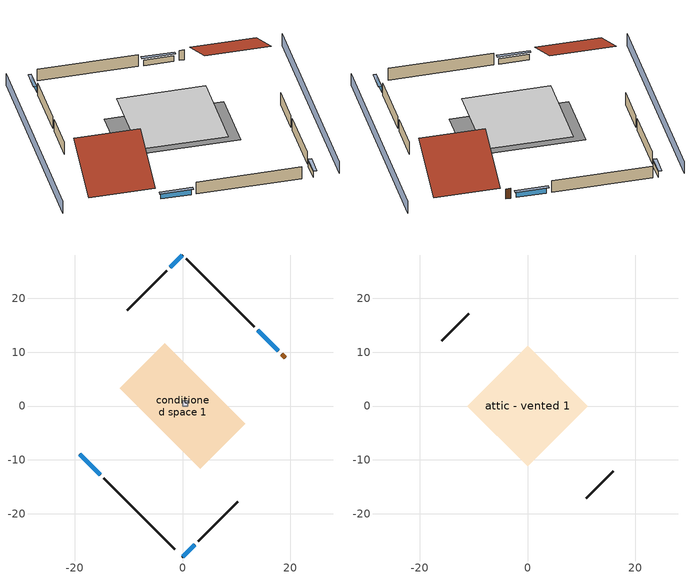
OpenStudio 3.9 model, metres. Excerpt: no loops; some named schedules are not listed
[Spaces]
conditioned space 1
 floor foundation (Slab1 construction): -11.64,3.32 -3.32,11.64 11.64,-3.32 3.32,-11.64 z0
 wall outside (Wall1 construction): -14.59,-13.44 -1.42,-26.6 z0:2.44
 wall outside (Wall2 construction): -2.94,25.09 -10.25,17.77 z0:2.44
 wall outside (Wall3 construction): 13.28,14.74 0.66,27.37 z0:2.44
 wall outside (Wall4 construction): 2.94,-25.09 10.25,-17.77 z0:2.44
 wall outside (AdiabaticWallConstruction): -19.03,-9 -15.24,-12.78 / 17.72,10.3 13.94,14.08 z0:1.16; 0,28.02 -2.28,25.74 / 0,-28.02 2.28,-25.74 z0:1.07
 wall outside (AdiabaticWallConstruction 1): 19.03,9 18.38,9.64 z0:2.03
 window (WindowConstruction): -19.03,-9 -15.24,-12.78 z0:1.16
 window (WindowConstruction 1): 0,28.02 -2.28,25.74 z0:1.07
 window (WindowConstruction 2): 17.72,10.3 13.94,14.08 z0:1.16
 window (WindowConstruction 3): 0,-28.02 2.28,-25.74 z0:1.07
 door (Door): 19.03,9 18.38,9.64 z0:2.03
central ac and furnace airloop ret air space
 floor adiabatic (AdiabaticConst): 0,0 0,1 1,1 1,0 z0
 wall adiabatic (AdiabaticConst): 0,1 0,0 1,0 1,1 0,1 z0:1
 ceiling adiabatic (AdiabaticConst): 1,0 1,1 0,1 0,0 z1
attic - vented 1
 floor to conditioned space 1 (Floor1 construction Reversed): -11.15,0 0,11.15 11.15,0 0,-11.15 z2.44
 wall outside (Wall5 construction): -10.91,17.11 -15.92,12.1 z0:2.44
 wall outside (Wall6 construction): 10.91,-17.11 15.92,-12.1 z0:2.44
 roof outside (Roof1 construction): -19.68,-8.34,2.44 -12.23,-0.88,7.71 -20.56,7.46,7.71 -28.02,0,2.44
 roof outside (Roof2 construction): 19.68,8.34,2.44 12.23,0.88,7.71 20.56,-7.46,7.71 28.02,0,2.44
shading: 3.23,-31.26 31.26,-3.23 / -3.23,31.26 -31.26,3.23 z0:2.44; -15.03,-12.99 -19.24,-8.78 -19.67,-9.21 -15.46,-13.43 z1.46; -2.49,25.53 0.22,28.24 -0.22,28.67 -2.92,25.96 z1.37; 13.73,14.3 17.94,10.08 18.37,10.51 14.16,14.73 z1.46; 2.49,-25.53 -0.22,-28.24 0.22,-28.67 2.92,-25.96 z1.37
[Site]
Portland Intl Arpt_OR: Latitude {deg}=45.59; Longitude {deg}=-122.6; Time Zone {hr}=-8; Elevation {m}=33; Terrain=Suburbs; Keep Site Location Information=Yes
[Site:GroundTemperature:Shallow]
10.2558, 8.96328, 8.85977, 9.47314, 11.9355, 14.3863, 16.5111, 17.8571, 17.9714, 16.8767, 14.8061, 12.4304
[Site:WaterMainsTemperature]
Calculation Method=Schedule; Temperature Schedule=mains temperature schedule
[Building]
Building 1
[Material] Roughness=Rough
Name | Thickness {m} | Conductivity {W/m-K} | Density {kg/m3} | Specific Heat {J/kg-K} | Thermal Absorptance | Solar Absorptance | Visible Absorptance
slate or tile shingles | 0.01905 | 0.840978 | 1899.972 | 799.717 | 0.9 | 0.75 | 0.75
roof rigid ins | 0.00329814 | 0.029427 | 32.04 | 1214.23 | 0.9 | 0.7 | 0.7
osb sheathing 0.5 in. | 0.0127 | 0.115458 | 512.64 | 1214.23 | 0.9 | 0.6 | 0.6
composite shingle siding | 0.00635 | 0.162714 | 1121.4 | 1465.45 | 0.9 | 0.7 | 0.7
wall rigid ins | 0.051816 | 0.029427 | 32.04 | 1214.23 | 0.9 | 0.7 | 0.7
osb sheathing 0.5 in. 1 | 0.0127 | 0.115458 | 512.64 | 1214.23 | 0.9 | 0.7 | 0.7
wall stud and cavity | 0.1397 | 0.207325 | 139.0536 | 1170.24 | 0.9 | 0.7 | 0.7
gypsum board | 0.0127 | 0.160291 | 801 | 837.4 | 0.9 | 0.6 | 0.6
wall stud and cavity 1 | 0.1397 | 0.348479 | 139.0536 | 1170.24 | 0.9 | 0.6 | 0.6
ceiling loosefill ins | 0.254 | 0.0480833 | 16.02 | 1046.75 | 0.9 | 0.7 | 0.7
ceiling stud and cavity | 0.1397 | 0.104117 | 65.682 | 1177.47 | 0.9 | 0.7 | 0.7
exterior vertical ins | 0.051816 | 0.029427 | 32.04 | 1214.23
concrete 4.0 in. | 0.1016 | 1.803125 | 2242.8 | 837.4 | 0.9 | 0.7 | 0.7
floor covering | 0.0127 | 0.0450781 | 54.468 | 1339.84 | 0.9 | 0.9 | 0.9
wood siding; wood siding 1 | 0.0254 | 0.102417 | 544.68 | 1172.36
wall rigid ins 1 | 0.512978 | 0.029427 | 32.04 | 1214.23 | 0.9 | 0.7 | 0.7
wall stud and cavity 2 | 0.0889 | 0.380278 | 52.3479 | 1209.89 | 0.9 | 0.7 | 0.7
door material | 0.04445 | 0.0612267 | 512.64 | 1214.23 | 0.9 | 0.7 | 0.7
wall stud and cavity 3 | 0.0889 | 0.391764 | 83.0341 | 1211.67 | 0.9 | 0.7 | 0.7
furniture material conditioned space 1 | 0.1524 | 0.115458 | 640.8 | 1214.23 | 0.9 | 0.6 | 0.6
[Construction]
Roof1 construction; Roof2 construction: slate or tile shingles, roof rigid ins, osb sheathing 0.5 in.
Wall1 construction; Wall2 construction; Wall3 construction; Wall4 construction: composite shingle siding, wall rigid ins, osb sheathing 0.5 in. 1, wall stud and cavity, gypsum board
Wall5 construction; Wall6 construction: composite shingle siding, osb sheathing 0.5 in. 1, wall stud and cavity 1
Floor1 construction Reversed: gypsum board, ceiling stud and cavity, ceiling loosefill ins
Slab1 construction: concrete 4.0 in., floor covering
WindowConstruction; WindowConstruction 1; WindowConstruction 2; WindowConstruction 3: WindowMaterial
AdiabaticWallConstruction: wood siding, wall rigid ins 1, wall stud and cavity 2, gypsum board
Door: door material
AdiabaticWallConstruction 1: wood siding 1, wall rigid ins 1, wall stud and cavity 2, gypsum board
PartitionWallConstruction: gypsum board, wall stud and cavity 3, gypsum board
furniture construction conditioned space 1: furniture material conditioned space 1
AdiabaticConst: Adiabatic
[WindowMaterial:SimpleGlazingSystem]
WindowMaterial: U-Factor {W/m2-K}=1.93052; Solar Heat Gain Coefficient=0.49
[Material:NoMass]
Adiabatic: Roughness=Rough; Thermal Resistance {m2-K/W}=176.1
[ThermalZone] Multiplier=1; Use Ideal Air Loads=No
Name | Volume {m3} | Thermostat
conditioned space | 606.66 | conditioned space temperature setpoint
attic - vented | 292.499
central ac and furnace airloop ret air zone | 1
[Sizing:Zone] Zone Cooling Design Supply Air Temperature Input Method=SupplyAirTemperature; Zone Cooling Design Supply Air Temperature {C}=14; Zone Cooling Design Supply Air Temperature Difference {deltaC}=11.11; Zone Heating Design Supply Air Temperature Input Method=SupplyAirTemperature; Zone Heating Design Supply Air Temperature {C}=40; Zone Heating Design Supply Air Temperature Difference {deltaC}=11.11; Zone Cooling Design Supply Air Humidity Ratio {kg-H2O/kg-air}=0.0085; Zone Heating Design Supply Air Humidity Ratio {kg-H2O/kg-air}=0.008; Cooling Design Air Flow Method=DesignDay; Heating Design Air Flow Method=DesignDay; Account for Dedicated Outdoor Air System=No; Dedicated Outdoor Air System Control Strategy=NeutralSupplyAir; Dedicated Outdoor Air Low Setpoint Temperature for Design {C}=autosize; Dedicated Outdoor Air High Setpoint Temperature for Design {C}=autosize; Zone Load Sizing Method=Sensible Load Only No Latent Load; Zone Latent Cooling Design Supply Air Humidity Ratio Input Method=HumidityRatioDifference; Zone Cooling Design Supply Air Humidity Ratio Difference {kgWater/kgDryAir}=0.005; Zone Latent Heating Design Supply Air Humidity Ratio Input Method=HumidityRatioDifference; Zone Humidification Design Supply Air Humidity Ratio Difference {kgWater/kgDryAir}=0.005; Sizing Option=Coincident
attic - vented; central ac and furnace airloop ret air zone
[Space]
Name | Thermal Zone | Volume {m3}
conditioned space 1 | conditioned space | 606.66
attic - vented 1 | attic - vented | 292.499
central ac and furnace airloop ret air space | central ac and furnace airloop ret air zone
[ThermostatSetpoint:DualSetpoint]
conditioned space temperature setpoint: Heating Setpoint Temperature Schedule=heating setpoint; Cooling Setpoint Temperature Schedule=cooling setpoint; Temperature Difference Between Cutout And Setpoint {deltaC}=0
[Foundation:Kiva]
Foundation Kiva 1: Initial Indoor Air Temperature {C}=22.2222; Exterior Vertical Insulation Material=exterior vertical ins; Exterior Vertical Insulation Depth {m}=0.6096; Wall Height Above Grade {m}=0.1016; Wall Depth Below Slab {m}=0.2032
[Foundation:Kiva:Settings]
Soil Conductivity {W/m-K}=1.3848; Soil Density {kg/m3}=1842.3; Soil Specific Heat {J/kg-K}=418.7; Ground Solar Absorptivity=0.9; Ground Thermal Absorptivity=0.9; Ground Surface Roughness {m}=0.03; Far-Field Width {m}=40; Deep-Ground Boundary Condition=ZeroFlux; Deep-Ground Depth {m}=40; Minimum Cell Dimension {m}=0.2; Maximum Cell Growth Coefficient=3; Simulation Timestep=Timestep
[SurfaceProperty:ExposedFoundationPerimeter]
Slab1: Exposed Perimeter Calculation Method=TotalExposedPerimeter; Total Exposed Perimeter {m}=65.8368
[SurfaceProperty:IncidentSolarMultiplier] Incident Solar Multiplier=1; Incident Solar Multiplier Schedule=trans schedule winter=0.85 summer=0.7
Window1; Window2; Window3; Window4
[InternalMass:Definition] Design Level Calculation Method=SurfaceArea
Name | Construction | Surface Area {m2}
partition wall mass | PartitionWallConstruction | 248.794
furniture mass conditioned space 1 | furniture construction conditioned space 1 | 99.51774
[InternalMass] Space or SpaceType=conditioned space 1; Multiplier=1
Name | Internal Mass Definition
partition wall mass | partition wall mass
furniture mass conditioned space 1 | furniture mass conditioned space 1
[Fan:SystemModel]
central ac and furnace supply fan: Availability Schedule=Always On Discrete; Design Maximum Air Flow Rate {m3/s}=0.376614; Speed Control Method=Discrete; Electric Power Minimum Flow Rate Fraction=0.2; Design Pressure Rise {Pa}=500; Motor Efficiency=1; Motor In Air Stream Fraction=1; Design Electric Power Consumption {W}=autosize; Design Power Sizing Method=PowerPerFlow; Electric Power Per Unit Flow Rate {W/(m3/s)}=794.58; Electric Power Per Unit Flow Rate Per Unit Pressure {W-s/m3-Pa}=1.66667; Fan Total Efficiency=0.7; Motor Loss Radiative Fraction=0; Speed Flow Fraction 1=0.74311; Speed Electric Power Fraction 1=0.41035; Speed Flow Fraction 2=1; Speed Electric Power Fraction 2=1
[EnergyManagementSystem:Sensor]
Name | Output Variable or Output Meter Index Key | Output Variable or Output Meter
central_ac_and_furnace_supply_fan_s; central_ac_and_furnace_supply_fan_s_1 | central ac and furnace supply fan | Fan Electricity Energy
water_heater_T_set | water heater setpoint | Schedule Value
out_pb_s |  | Site Outdoor Air Barometric Pressure
out_wt_s |  | Site Outdoor Air Humidity Ratio
site_vw_s |  | Site Wind Speed
cool_season | cooling season schedule | Schedule Value
central_ac_and_furnace_airloop_Fan_RTF_s | central ac and furnace supply fan | Fan Runtime Fraction Speed 1
central_ac_and_furnace_airloop_Fan_RTF_s_1 | central ac and furnace supply fan | Fan Runtime Fraction Speed 2
central_ac_and_furnace_airloop_AH_MFR_s | Node 5 | System Node Mass Flow Rate
central_ac_and_furnace_airloop_AH_VFR_s | Node 5 | System Node Current Density Volume Flow Rate
central_ac_and_furnace_airloop_AH_Tout_s | Node 5 | System Node Temperature
central_ac_and_furnace_airloop_AH_Wout_s | Node 5 | System Node Humidity Ratio
central_ac_and_furnace_airloop_RA_T_s | Node 8 | System Node Temperature
central_ac_and_furnace_airloop_Ra_W_s | Node 8 | System Node Humidity Ratio
central_ac_and_furnace_airloop_0_DZ_T_s | attic - vented | Zone Air Temperature
central_ac_and_furnace_airloop_0_DZ_W_s | attic - vented | Zone Mean Air Humidity Ratio
natural_vent_s | natural vent schedule | Schedule Value
htg_sp_s | heating setpoint | Schedule Value
clg_sp_s | cooling setpoint | Schedule Value
mech_vent_range_fan_0_sch_s | mech vent range fan 0 schedule | Schedule Value
mech_vent_bath_fan_0_sch_s | mech vent bath fan 0 schedule | Schedule Value
clothes_dryer_exhaust_0_sch_s | clothes_dryer | Schedule Value
htg_load_cond |  | Heating:EnergyTransfer:Zone:CONDITIONED SPACE
clg_load_cond |  | Cooling:EnergyTransfer:Zone:CONDITIONED SPACE
htg_load_duct |  | Heating:EnergyTransfer:Zone:CENTRAL AC AND FURNACE AIRLOOP RET AIR ZONE
clg_load_duct |  | Cooling:EnergyTransfer:Zone:CENTRAL AC AND FURNACE AIRLOOP RET AIR ZONE
s_conv | Floor1 | Surface Inside Face Convection Heat Gain Energy
s_ig | Floor1 | Surface Inside Face Internal Gains Radiation Heat Gain Energy
s_sol | Floor1 | Surface Inside Face Solar Radiation Heat Gain Energy
s_lgt | Floor1 | Surface Inside Face Lights Radiation Heat Gain Energy
s_surf | Floor1 | Surface Inside Face Net Surface Thermal Radiation Heat Gain Energy
s_conv_1 | Slab1 | Surface Inside Face Convection Heat Gain Energy
s_ig_1 | Slab1 | Surface Inside Face Internal Gains Radiation Heat Gain Energy
s_sol_1 | Slab1 | Surface Inside Face Solar Radiation Heat Gain Energy
s_lgt_1 | Slab1 | Surface Inside Face Lights Radiation Heat Gain Energy
s_surf_1 | Slab1 | Surface Inside Face Net Surface Thermal Radiation Heat Gain Energy
ss_sol | Door1 | Surface Inside Face Solar Radiation Heat Gain Energy
ss_lgt | Door1 | Surface Inside Face Lights Radiation Heat Gain Energy
ss_conv | Door1 | Surface Inside Face Convection Heat Gain Energy
ss_ig | Door1 | Surface Inside Face Internal Gains Radiation Heat Gain Energy
ss_surf | Door1 | Surface Inside Face Net Surface Thermal Radiation Heat Gain Energy
ss_conv_1 | Window1 | Surface Inside Face Convection Heat Gain Energy
ss_ig_1 | Window1 | Surface Inside Face Internal Gains Radiation Heat Gain Energy
ss_surf_1 | Window1 | Surface Inside Face Net Surface Thermal Radiation Heat Gain Energy
ss_trans_in | Window1 | Surface Window Transmitted Solar Radiation Rate
ss_back_out | Window1 | Surface Window Shortwave from Zone Back Out Window Heat Transfer Rate
ss_trans_out | Window1 | Surface Inside Face Initial Transmitted Diffuse Transmitted Out Window Solar Radiation Rate
ss_conv_2 | Window2 | Surface Inside Face Convection Heat Gain Energy
ss_ig_2 | Window2 | Surface Inside Face Internal Gains Radiation Heat Gain Energy
ss_surf_2 | Window2 | Surface Inside Face Net Surface Thermal Radiation Heat Gain Energy
ss_trans_in_1 | Window2 | Surface Window Transmitted Solar Radiation Rate
ss_back_out_1 | Window2 | Surface Window Shortwave from Zone Back Out Window Heat Transfer Rate
ss_trans_out_1 | Window2 | Surface Inside Face Initial Transmitted Diffuse Transmitted Out Window Solar Radiation Rate
ss_conv_3 | Window3 | Surface Inside Face Convection Heat Gain Energy
ss_ig_3 | Window3 | Surface Inside Face Internal Gains Radiation Heat Gain Energy
ss_surf_3 | Window3 | Surface Inside Face Net Surface Thermal Radiation Heat Gain Energy
ss_trans_in_2 | Window3 | Surface Window Transmitted Solar Radiation Rate
ss_back_out_2 | Window3 | Surface Window Shortwave from Zone Back Out Window Heat Transfer Rate
ss_trans_out_2 | Window3 | Surface Inside Face Initial Transmitted Diffuse Transmitted Out Window Solar Radiation Rate
ss_conv_4 | Window4 | Surface Inside Face Convection Heat Gain Energy
ss_ig_4 | Window4 | Surface Inside Face Internal Gains Radiation Heat Gain Energy
ss_surf_4 | Window4 | Surface Inside Face Net Surface Thermal Radiation Heat Gain Energy
ss_trans_in_3 | Window4 | Surface Window Transmitted Solar Radiation Rate
ss_back_out_3 | Window4 | Surface Window Shortwave from Zone Back Out Window Heat Transfer Rate
ss_trans_out_3 | Window4 | Surface Inside Face Initial Transmitted Diffuse Transmitted Out Window Solar Radiation Rate
s_conv_2 | Wall1 | Surface Inside Face Convection Heat Gain Energy
s_ig_2 | Wall1 | Surface Inside Face Internal Gains Radiation Heat Gain Energy
s_sol_2 | Wall1 | Surface Inside Face Solar Radiation Heat Gain Energy
s_lgt_2 | Wall1 | Surface Inside Face Lights Radiation Heat Gain Energy
s_surf_2 | Wall1 | Surface Inside Face Net Surface Thermal Radiation Heat Gain Energy
s_conv_3 | Wall2 | Surface Inside Face Convection Heat Gain Energy
s_ig_3 | Wall2 | Surface Inside Face Internal Gains Radiation Heat Gain Energy
s_sol_3 | Wall2 | Surface Inside Face Solar Radiation Heat Gain Energy
s_lgt_3 | Wall2 | Surface Inside Face Lights Radiation Heat Gain Energy
s_surf_3 | Wall2 | Surface Inside Face Net Surface Thermal Radiation Heat Gain Energy
s_conv_4 | Wall3 | Surface Inside Face Convection Heat Gain Energy
s_ig_4 | Wall3 | Surface Inside Face Internal Gains Radiation Heat Gain Energy
s_sol_4 | Wall3 | Surface Inside Face Solar Radiation Heat Gain Energy
s_lgt_4 | Wall3 | Surface Inside Face Lights Radiation Heat Gain Energy
s_surf_4 | Wall3 | Surface Inside Face Net Surface Thermal Radiation Heat Gain Energy
s_conv_5 | Wall4 | Surface Inside Face Convection Heat Gain Energy
s_ig_5 | Wall4 | Surface Inside Face Internal Gains Radiation Heat Gain Energy
s_sol_5 | Wall4 | Surface Inside Face Solar Radiation Heat Gain Energy
s_lgt_5 | Wall4 | Surface Inside Face Lights Radiation Heat Gain Energy
s_surf_5 | Wall4 | Surface Inside Face Net Surface Thermal Radiation Heat Gain Energy
im_conv | furniture mass conditioned space 1 | Surface Inside Face Convection Heat Gain Energy
im_ig | furniture mass conditioned space 1 | Surface Inside Face Internal Gains Radiation Heat Gain Energy
im_sol | furniture mass conditioned space 1 | Surface Inside Face Solar Radiation Heat Gain Energy
im_lgt | furniture mass conditioned space 1 | Surface Inside Face Lights Radiation Heat Gain Energy
im_surf | furniture mass conditioned space 1 | Surface Inside Face Net Surface Thermal Radiation Heat Gain Energy
im_conv_1 | partition wall mass | Surface Inside Face Convection Heat Gain Energy
im_ig_1 | partition wall mass | Surface Inside Face Internal Gains Radiation Heat Gain Energy
im_sol_1 | partition wall mass | Surface Inside Face Solar Radiation Heat Gain Energy
im_lgt_1 | partition wall mass | Surface Inside Face Lights Radiation Heat Gain Energy
im_surf_1 | partition wall mass | Surface Inside Face Net Surface Thermal Radiation Heat Gain Energy
airflow_gain | infil flow | Infiltration Sensible Heat Gain Energy
airflow_loss | infil flow | Infiltration Sensible Heat Loss Energy
airflow_gain_1 | natural vent flow | Infiltration Sensible Heat Gain Energy
airflow_loss_1 | natural vent flow | Infiltration Sensible Heat Loss Energy
airflow_gain_2 | whole house fan flow | Infiltration Sensible Heat Gain Energy
airflow_loss_2 | whole house fan flow | Infiltration Sensible Heat Loss Energy
mv_conv | mech vent bath fan 0 | Electric Equipment Convective Heating Energy
mv_rad | mech vent bath fan 0 | Electric Equipment Radiant Heating Energy
mv_conv_1 | mech vent house fan | Electric Equipment Convective Heating Energy
mv_rad_1 | mech vent house fan | Electric Equipment Radiant Heating Energy
mv_conv_2 | mech vent house fan cfis | Electric Equipment Convective Heating Energy
mv_rad_2 | mech vent house fan cfis | Electric Equipment Radiant Heating Energy
mv_conv_3 | mech vent range fan 0 | Electric Equipment Convective Heating Energy
mv_rad_3 | mech vent range fan 0 | Electric Equipment Radiant Heating Energy
mv_conv_4 | mech vent house fan latent load | Other Equipment Convective Heating Energy
mv_rad_4 | mech vent house fan latent load | Other Equipment Radiant Heating Energy
mv_conv_5 | mech vent house fan sensible load | Other Equipment Convective Heating Energy
mv_rad_5 | mech vent house fan sensible load | Other Equipment Radiant Heating Energy
ducts_conv | central ac and furnace airloop_0 RetCondToRP | Other Equipment Convective Heating Energy
ducts_rad | central ac and furnace airloop_0 RetCondToRP | Other Equipment Radiant Heating Energy
ducts_conv_1 | central ac and furnace airloop_0 RetLatLkToRP | Other Equipment Convective Heating Energy
ducts_rad_1 | central ac and furnace airloop_0 RetLatLkToRP | Other Equipment Radiant Heating Energy
ducts_conv_2 | central ac and furnace airloop_0 RetSensLkToRP | Other Equipment Convective Heating Energy
[OtherEquipment:Definition] Design Level Calculation Method=EquipmentLevel
Name | Design Level {W} | Fraction Latent | Fraction Radiant | Fraction Lost
water heater sens; central ac and furnace airloop_0 SupSensLkToCond; central ac and furnace airloop_0 SupCondToLv; central ac and furnace airloop_0 RetCondToRP; central ac and furnace airloop_0 RetSensLkToRP; central ac and furnace airloop_0 SupCondToDZ; central ac and furnace airloop_0 RetCondToDZ; central ac and furnace airloop_0 SupSensLkToDZ; mech vent house fan sensible load | 0 | 0 | 0 | 0
water heater lat; central ac and furnace airloop_0 SupLatLkToCond; central ac and furnace airloop_0 RetLatLkToRP; central ac and furnace airloop_0 SupLatLkToDZ; mech vent house fan latent load | 0 | 1 | 0 | 0
water heater energy adjustment1 | 0.01 | 0 | 0 | 1
clothes dryer 2 | 17841.5 | 0.015 | 0.081 | 0.85
cooking range 2 | 4696.53 | 0.16 | 0.384 | 0.2
general water use sensible | -61.6891 | 0 | 0.6 | 0
general water use latent | 62.594 | 1 | 0 | 0
[OtherEquipment]
Name | Other Equipment Definition | Space or SpaceType | Schedule | Fuel Type
water heater sens | water heater sens | conditioned space 1 | Always On Discrete
water heater lat | water heater lat | conditioned space 1 | Always On Discrete
water heater energy adjustment1 | water heater energy adjustment1 | conditioned space 1 | Always On Discrete | Electricity
clothes dryer 1 | clothes dryer 2 | conditioned space 1 | clothes_dryer | NaturalGas
cooking range 1 | cooking range 2 | conditioned space 1 | cooking_range | NaturalGas
general water use sensible | general water use sensible | conditioned space 1 | general water use schedule
general water use latent | general water use latent | conditioned space 1 | general water use schedule
central ac and furnace airloop_0 SupSensLkToCond | central ac and furnace airloop_0 SupSensLkToCond | conditioned space 1 | Always On Discrete
central ac and furnace airloop_0 SupLatLkToCond | central ac and furnace airloop_0 SupLatLkToCond | conditioned space 1 | Always On Discrete
central ac and furnace airloop_0 SupCondToLv | central ac and furnace airloop_0 SupCondToLv | conditioned space 1 | Always On Discrete
central ac and furnace airloop_0 RetCondToRP | central ac and furnace airloop_0 RetCondToRP | central ac and furnace airloop ret air space | Always On Discrete
central ac and furnace airloop_0 RetSensLkToRP | central ac and furnace airloop_0 RetSensLkToRP | central ac and furnace airloop ret air space | Always On Discrete
central ac and furnace airloop_0 RetLatLkToRP | central ac and furnace airloop_0 RetLatLkToRP | central ac and furnace airloop ret air space | Always On Discrete
central ac and furnace airloop_0 SupCondToDZ | central ac and furnace airloop_0 SupCondToDZ | attic - vented 1 | Always On Discrete
central ac and furnace airloop_0 RetCondToDZ | central ac and furnace airloop_0 RetCondToDZ | attic - vented 1 | Always On Discrete
central ac and furnace airloop_0 SupSensLkToDZ | central ac and furnace airloop_0 SupSensLkToDZ | attic - vented 1 | Always On Discrete
central ac and furnace airloop_0 SupLatLkToDZ | central ac and furnace airloop_0 SupLatLkToDZ | attic - vented 1 | Always On Discrete
mech vent house fan sensible load | mech vent house fan sensible load | conditioned space 1 | Always On Discrete
mech vent house fan latent load | mech vent house fan latent load | conditioned space 1 | Always On Discrete
[ElectricEquipment:Definition] Design Level Calculation Method=EquipmentLevel
Name | Design Level {W} | Fraction Latent | Fraction Radiant | Fraction Lost
clothes washer | 1133.54 | 0.03 | 0.162 | 0.7
clothes dryer | 1342.96 | 0.015 | 0.081 | 0.85
dishwasher | 1815.48 | 0.3 | 0.18 | 0.4
fridge | 43.7215 | 0 | 0.6 | 0
freezer | 194.914 | 0 | 0.6 | 0
cooking range | 160.252 | 0.16 | 0.384 | 0.2
misc tv | 851.534 | 0 | 0.6 | 0
misc plug loads | 437.056 | 0.021 | 0.558 | 0.049
whole house fan; mech vent house fan | 0 | 0 | 0 | 1
mech vent house fan cfis | 0 | 0 | 0 | 0
mech vent range fan 0; mech vent bath fan 0 | 30 | 0 | 0 | 1
[ElectricEquipment] Space or SpaceType=conditioned space 1
Name | Electric Equipment Definition | Schedule
clothes washer | clothes washer | clothes_washer
clothes dryer | clothes dryer | clothes_dryer
dishwasher | dishwasher | dishwasher
fridge | fridge | fridge schedule
freezer | freezer | freezer schedule
cooking range | cooking range | cooking_range
misc tv | misc tv | plug_loads_tv
misc plug loads | misc plug loads | plug_loads_other
whole house fan | whole house fan | Always On Discrete
mech vent house fan | mech vent house fan | mech vent house fan schedule
mech vent house fan cfis | mech vent house fan cfis | mech vent house fan cfis schedule
mech vent range fan 0 | mech vent range fan 0 | mech vent range fan 0 schedule
mech vent bath fan 0 | mech vent bath fan 0 | mech vent bath fan 0 schedule
[WaterUse:Equipment:Definition]
Name | Peak Flow Rate {m3/s}
clothes washer | 2.13269e-05
dishwasher | 1.06797e-05
[Lights:Definition]
interior lighting: Design Level Calculation Method=LightingLevel; Lighting Level {W}=676.9; Fraction Radiant=0.6; Fraction Visible=0.2; Return Air Fraction=0
[Lights]
interior lighting: Lights Definition=interior lighting; Space or SpaceType=conditioned space 1; Schedule=lighting_interior; Fraction Replaceable=1
[Exterior:Lights:Definition]
exterior lighting: Design Level {W}=13.4573
[Exterior:Lights]
exterior lighting: Exterior Lights Definition=exterior lighting; Schedule=exterior lighting schedule
[People:Definition]
occupants: Number of People Calculation Method=People; Number of People {people}=3; Fraction Radiant=0.314171; Sensible Heat Fraction=0.56303; Carbon Dioxide Generation Rate {m3/s-W}=0; Enable ASHRAE 55 Comfort Warnings=No; Mean Radiant Temperature Calculation Type=EnclosureAveraged
[People]
occupants: People Definition=occupants; Space or SpaceType=conditioned space 1; Number of People Schedule=occupants; Activity Level Schedule=occupants activity schedule; Multiplier=1
[ZoneMixing] Schedule=Always On Continuous; Design Flow Rate Calculation Method=Flow/Zone; Design Flow Rate {m3/s}=0
Name | Zone or Space | Source Zone or Space
central ac and furnace airloop_0 ZoneMixDZToCond mix | conditioned space | attic - vented
central ac and furnace airloop_0 ZoneMixCondToDZ mix; whole house fan mix | attic - vented | conditioned space
[SpaceInfiltration:DesignFlowRate] Schedule=Always On Discrete; Design Flow Rate Calculation Method=Flow/Space; Design Flow Rate {m3/s}=0
Name | Space or SpaceType
natural vent flow; whole house fan flow; infil flow | conditioned space 1
attic_vented 1 duct leakage imbalance infil flow | attic - vented 1
[SpaceInfiltration:EffectiveLeakageArea]
infil attic - vented 1: Space or SpaceType=attic - vented 1; Schedule=Always On Discrete; Effective Air Leakage Area {cm2}=8292.32; Stack Coefficient=0.000245261; Wind Coefficient=3.82251e-05
